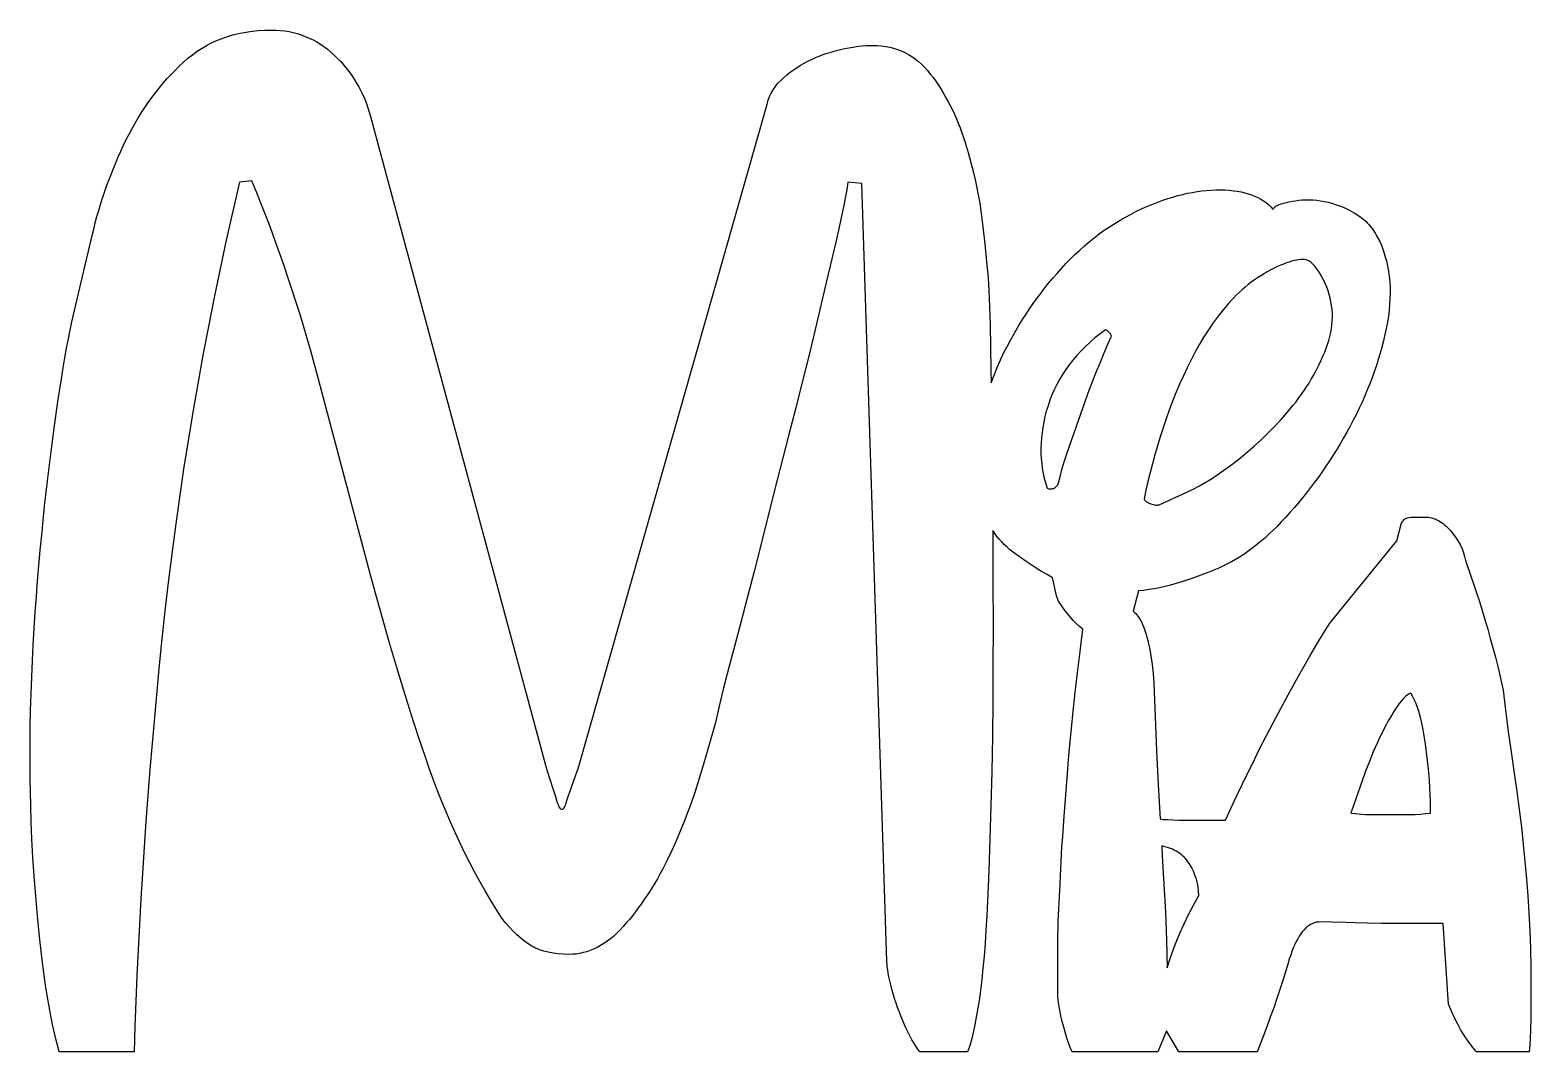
# Model space of a CAD drawing. Extents: x 8 to 151, y 6 to 103.
import ezdxf

# ---------------------------------------------------------------- set-up
doc = ezdxf.new("R2010")
doc.units = 0
doc.layers.add('CAMADA_1', color=18, linetype='CONTINUOUS')

msp = doc.modelspace()

# ---------------------------------------------------------------- linework, layer by layer
at = {"layer": 'CAMADA_1'}
for points in [[(96.96, 6.12), (92.42, 6.12), (92.23, 6.39), (92.04, 6.68), (91.86, 6.97), (91.68, 7.27), (91.51, 7.58), (91.35, 7.89), (91.19, 8.22), (91.04, 8.55), (90.84, 9), (90.66, 9.44), (90.49, 9.88), (90.32, 10.33), (90.17, 10.76), (90.03, 11.2), (89.9, 11.63), (89.78, 12.07), (89.67, 12.48), (89.57, 12.88), (89.49, 13.25), (89.43, 13.59), (89.38, 13.91), (89.34, 14.2), (89.32, 14.47), (89.31, 14.72), (86.92, 88.59), (85.6, 88.72), (85.52, 88.23), (85.43, 87.68), (85.18, 86.4), (84.87, 84.89), (84.47, 83.15), (83.54, 79.19), (82.48, 74.73), (81.9, 72.34), (81.29, 69.86), (80.64, 67.3), (79.96, 64.65), (78.6, 59.36), (77.31, 54.24), (76.68, 51.76), (76.07, 49.35), (75.46, 47.02), (74.86, 44.76), (74.29, 42.63), (73.79, 40.7), (73.36, 38.95), (73, 37.4), (72.7, 36.29), (72.32, 34.98), (71.87, 33.44), (71.34, 31.69), (71.05, 30.77), (70.74, 29.84), (70.4, 28.92), (70.05, 28), (69.67, 27.08), (69.28, 26.16), (68.86, 25.25), (68.42, 24.33), (68.2, 23.88), (67.97, 23.44), (67.73, 23), (67.49, 22.57), (67.25, 22.15), (67, 21.74), (66.74, 21.33), (66.48, 20.94), (66.22, 20.55), (65.95, 20.16), (65.68, 19.79), (65.4, 19.42), (65.12, 19.06), (64.83, 18.71), (64.54, 18.37), (64.25, 18.03), (63.95, 17.71), (63.64, 17.41), (63.34, 17.13), (63.03, 16.87), (62.72, 16.64), (62.4, 16.42), (62.08, 16.22), (61.76, 16.04), (61.43, 15.89), (61.11, 15.75), (60.78, 15.64), (60.44, 15.55), (60.1, 15.47), (59.76, 15.42), (59.42, 15.39), (59.07, 15.38), (58.55, 15.39), (58.06, 15.43), (57.58, 15.49), (57.13, 15.58), (56.71, 15.69), (56.5, 15.76), (56.3, 15.83), (56.11, 15.91), (55.92, 15.99), (55.74, 16.08), (55.56, 16.18), (55.21, 16.39), (54.86, 16.64), (54.51, 16.92), (54.15, 17.24), (53.79, 17.59), (53.43, 17.97), (53.07, 18.38), (52.71, 18.83), (52.17, 19.68), (51.64, 20.55), (51.12, 21.42), (50.61, 22.32), (50.12, 23.22), (49.64, 24.14), (49.17, 25.07), (48.71, 26.01), (48.27, 26.96), (47.83, 27.93), (47.41, 28.91), (47, 29.91), (46.6, 30.92), (46.22, 31.94), (45.84, 32.97), (45.48, 34.02), (44.77, 36.13), (44.08, 38.28), (43.4, 40.44), (42.73, 42.64), (42.07, 44.85), (41.43, 47.1), (40.79, 49.36), (40.17, 51.65), (35.2, 70.36), (34.88, 71.54), (34.55, 72.72), (34.21, 73.89), (33.87, 75.07), (33.51, 76.24), (33.14, 77.4), (32.77, 78.56), (32.38, 79.72), (31.99, 80.88), (31.58, 82.03), (31.17, 83.17), (30.75, 84.32), (30.32, 85.46), (29.88, 86.59), (29.43, 87.73), (28.97, 88.86), (27.77, 88.72), (27.14, 85.97), (26.53, 83.23), (25.94, 80.49), (25.37, 77.76), (24.83, 75.03), (24.31, 72.31), (23.82, 69.59), (23.35, 66.87), (22.9, 64.17), (22.47, 61.46), (22.07, 58.77), (21.69, 56.07), (21.34, 53.39), (21.01, 50.7), (20.7, 48.03), (20.41, 45.36), (20.16, 42.86), (19.92, 40.37), (19.7, 37.89), (19.48, 35.41), (19.28, 32.94), (19.08, 30.48), (18.9, 28.02), (18.73, 25.56), (18.57, 23.11), (18.42, 20.67), (18.28, 18.23), (18.16, 15.8), (18.04, 13.37), (17.94, 10.94), (17.85, 8.53), (17.77, 6.12), (10.66, 6.12), (10.54, 6.54), (10.42, 6.98), (10.2, 7.89), (10.02, 8.71), (9.85, 9.56), (9.69, 10.43), (9.54, 11.32), (9.39, 12.23), (9.26, 13.17), (9.13, 14.13), (9.01, 15.12), (8.79, 17.09), (8.59, 19.03), (8.42, 20.94), (8.28, 22.81), (8.16, 24.62), (8.06, 26.34), (7.99, 27.97), (7.95, 29.51), (7.9, 32.08), (7.88, 33.82), (7.89, 35.4), (7.9, 36.99), (7.94, 38.56), (7.98, 40.13), (8.04, 41.7), (8.1, 43.25), (8.18, 44.8), (8.28, 46.35), (8.38, 47.88), (8.49, 49.39), (8.6, 50.87), (8.73, 52.33), (8.85, 53.77), (8.99, 55.19), (9.13, 56.58), (9.27, 57.95), (9.57, 60.62), (9.89, 63.16), (10.2, 65.59), (10.53, 67.9), (10.86, 70.06), (11.03, 71.08), (11.2, 72.05), (11.36, 72.97), (11.53, 73.84), (11.69, 74.68), (11.86, 75.46), (12.74, 79.24), (13.78, 83.68), (13.93, 84.28), (14.08, 84.87), (14.24, 85.46), (14.41, 86.04), (14.58, 86.62), (14.77, 87.2), (14.96, 87.77), (15.16, 88.34), (15.36, 88.91), (15.58, 89.47), (15.8, 90.03), (16.03, 90.58), (16.27, 91.14), (16.52, 91.68), (16.77, 92.23), (17.03, 92.77), (17.3, 93.3), (17.58, 93.83), (17.87, 94.34), (18.17, 94.85), (18.47, 95.34), (18.79, 95.82), (19.12, 96.3), (19.45, 96.76), (19.8, 97.22), (20.15, 97.66), (20.51, 98.1), (20.89, 98.53), (21.27, 98.94), (21.66, 99.35), (22.06, 99.74), (22.47, 100.13), (22.89, 100.5), (23.32, 100.84), (23.77, 101.17), (24.23, 101.46), (24.71, 101.74), (25.2, 101.99), (25.7, 102.21), (26.22, 102.42), (26.74, 102.6), (27.29, 102.75), (27.84, 102.88), (28.41, 102.99), (28.99, 103.07), (29.59, 103.13), (30.2, 103.17), (30.82, 103.18), (31.25, 103.17), (31.67, 103.14), (32.08, 103.1), (32.49, 103.03), (32.89, 102.95), (33.28, 102.84), (33.66, 102.72), (34.04, 102.58), (34.41, 102.42), (34.77, 102.25), (35.13, 102.05), (35.47, 101.84), (35.81, 101.6), (36.15, 101.35), (36.47, 101.08), (36.79, 100.79), (37.1, 100.49), (37.4, 100.18), (37.68, 99.86), (37.95, 99.53), (38.21, 99.2), (38.46, 98.85), (38.69, 98.5), (38.91, 98.14), (39.12, 97.77), (39.32, 97.39), (39.5, 97.01), (39.68, 96.61), (39.84, 96.21), (39.98, 95.8), (40.12, 95.38), (40.24, 94.96), (56.95, 33.02), (57.6, 31.05), (57.81, 30.37), (57.95, 29.9), (58, 29.73), (58.05, 29.58), (58.1, 29.46), (58.16, 29.36), (58.22, 29.28), (58.28, 29.22), (58.35, 29.19), (58.41, 29.17), (58.48, 29.19), (58.54, 29.22), (58.6, 29.28), (58.66, 29.36), (58.72, 29.46), (58.77, 29.58), (58.82, 29.73), (58.87, 29.9), (59.02, 30.38), (59.26, 31.08), (59.58, 32.01), (60, 33.15), (77.91, 96.15), (78.02, 96.51), (78.16, 96.86), (78.32, 97.19), (78.5, 97.51), (78.71, 97.82), (78.95, 98.12), (79.21, 98.4), (79.5, 98.67), (79.8, 98.93), (80.11, 99.18), (80.43, 99.41), (80.76, 99.63), (81.09, 99.84), (81.44, 100.04), (81.79, 100.22), (82.15, 100.39), (82.52, 100.56), (82.88, 100.71), (83.25, 100.85), (83.63, 100.98), (84, 101.09), (84.38, 101.2), (84.75, 101.3), (85.13, 101.39), (85.51, 101.47), (85.88, 101.53), (86.25, 101.59), (86.61, 101.64), (86.96, 101.67), (87.31, 101.7), (87.65, 101.72), (87.99, 101.72), (88.4, 101.71), (88.8, 101.68), (89.19, 101.63), (89.57, 101.55), (89.94, 101.46), (90.3, 101.34), (90.66, 101.2), (91, 101.04), (91.34, 100.86), (91.66, 100.66), (91.98, 100.44), (92.29, 100.19), (92.59, 99.93), (92.87, 99.64), (93.15, 99.33), (93.42, 99), (93.69, 98.66), (93.94, 98.31), (94.19, 97.95), (94.43, 97.58), (94.66, 97.2), (94.88, 96.81), (95.1, 96.42), (95.31, 96.02), (95.52, 95.61), (95.71, 95.19), (95.9, 94.76), (96.08, 94.33), (96.26, 93.88), (96.43, 93.43), (96.59, 92.97), (96.74, 92.5), (97.03, 91.56), (97.29, 90.6), (97.53, 89.64), (97.75, 88.67), (97.95, 87.7), (98.12, 86.72), (98.27, 85.74), (98.4, 84.74), (98.61, 82.86), (98.78, 81.16), (98.91, 79.67), (98.99, 78.38), (99.06, 76.91), (99.11, 75.16), (99.16, 73.13), (99.19, 70.82), (99.21, 69.68), (99.48, 70.41), (99.79, 71.14), (100.11, 71.87), (100.46, 72.6), (100.73, 73.13), (101, 73.65), (101.29, 74.17), (101.58, 74.68), (101.88, 75.19), (102.2, 75.7), (102.52, 76.2), (102.86, 76.7), (103.2, 77.19), (103.55, 77.68), (103.92, 78.17), (104.29, 78.65), (104.67, 79.13), (105.07, 79.6), (105.47, 80.07), (105.88, 80.53), (106.3, 80.99), (106.73, 81.43), (107.17, 81.86), (107.62, 82.28), (108.07, 82.68), (108.53, 83.07), (109, 83.45), (109.47, 83.81), (109.96, 84.16), (110.45, 84.49), (110.95, 84.81), (111.46, 85.12), (111.97, 85.42), (112.5, 85.7), (113.03, 85.97), (113.57, 86.22), (114.06, 86.44), (114.56, 86.64), (115.04, 86.83), (115.53, 87.01), (116, 87.17), (116.48, 87.32), (116.95, 87.45), (117.42, 87.57), (117.88, 87.67), (118.34, 87.76), (118.79, 87.84), (119.24, 87.9), (119.68, 87.95), (120.12, 87.98), (120.56, 87.99), (120.99, 88), (121.42, 87.99), (121.82, 87.96), (122.22, 87.92), (122.59, 87.87), (122.96, 87.8), (123.31, 87.72), (123.64, 87.63), (123.96, 87.53), (124.26, 87.41), (124.55, 87.27), (124.82, 87.12), (125.08, 86.96), (125.33, 86.79), (125.56, 86.6), (125.77, 86.4), (125.97, 86.18), (126.03, 86.21), (126.07, 86.25), (126.1, 86.28), (126.13, 86.33), (126.15, 86.37), (126.21, 86.42), (126.29, 86.47), (126.4, 86.52), (126.59, 86.6), (126.8, 86.68), (127.03, 86.75), (127.27, 86.81), (127.53, 86.87), (127.82, 86.92), (128.12, 86.97), (128.44, 87.01), (128.77, 87.05), (129.1, 87.06), (129.44, 87.06), (129.79, 87.05), (130.14, 87.01), (130.49, 86.97), (130.85, 86.9), (131.22, 86.82), (131.58, 86.73), (131.94, 86.62), (132.3, 86.49), (132.65, 86.35), (133, 86.19), (133.35, 86.02), (133.69, 85.83), (134.02, 85.62), (134.19, 85.51), (134.35, 85.4), (134.5, 85.27), (134.65, 85.15), (134.8, 85.01), (134.94, 84.87), (135.08, 84.72), (135.22, 84.56), (135.47, 84.23), (135.71, 83.88), (135.93, 83.49), (136.13, 83.08), (136.32, 82.64), (136.48, 82.19), (136.63, 81.73), (136.76, 81.26), (136.87, 80.77), (136.96, 80.28), (137.03, 79.78), (137.08, 79.27), (137.11, 78.75), (137.12, 78.22), (137.1, 77.68), (137.07, 77.13), (137.02, 76.58), (136.95, 76.01), (136.86, 75.43), (136.75, 74.84), (136.62, 74.25), (136.48, 73.66), (136.33, 73.07), (136.17, 72.48), (135.99, 71.9), (135.81, 71.31), (135.61, 70.73), (135.4, 70.15), (135.18, 69.57), (134.95, 68.99), (134.71, 68.42), (134.46, 67.84), (134.19, 67.27), (133.91, 66.7), (133.62, 66.13), (133.32, 65.56), (133.01, 64.99), (132.7, 64.44), (132.37, 63.89), (132.05, 63.34), (131.71, 62.8), (131.37, 62.27), (131.02, 61.75), (130.66, 61.23), (130.3, 60.72), (129.94, 60.22), (129.56, 59.72), (129.18, 59.23), (128.79, 58.75), (128.4, 58.27), (128, 57.8), (127.59, 57.34), (127.18, 56.89), (126.78, 56.46), (126.37, 56.04), (125.97, 55.64), (125.57, 55.26), (125.17, 54.9), (124.77, 54.56), (124.38, 54.24), (123.99, 53.93), (123.6, 53.64), (123.21, 53.37), (122.82, 53.12), (122.44, 52.88), (122.05, 52.67), (121.67, 52.47), (121.3, 52.29), (120.84, 52.08), (120.37, 51.88), (119.89, 51.69), (119.4, 51.49), (118.89, 51.31), (118.38, 51.12), (117.32, 50.77), (116.79, 50.6), (116.25, 50.45), (115.73, 50.32), (115.21, 50.21), (114.7, 50.11), (114.19, 50.03), (113.69, 49.96), (113.2, 49.91), (112.71, 47.97), (112.83, 47.86), (112.95, 47.75), (113.05, 47.63), (113.15, 47.51), (113.25, 47.38), (113.33, 47.24), (113.41, 47.11), (113.48, 46.96), (113.6, 46.71), (113.71, 46.44), (113.81, 46.15), (113.91, 45.85), (114, 45.54), (114.09, 45.21), (114.17, 44.87), (114.25, 44.51), (114.32, 44.14), (114.38, 43.75), (114.5, 42.93), (114.6, 42.06), (114.68, 41.13), (114.79, 37.94), (114.93, 34.73), (115.08, 31.51), (115.26, 28.27), (115.41, 28.24), (115.58, 28.21), (115.98, 28.18), (116.49, 28.15), (117.08, 28.14), (121.46, 28.14), (122.35, 30.05), (123.45, 32.32), (124.06, 33.56), (124.69, 34.83), (125.35, 36.11), (126.03, 37.43), (126.73, 38.74), (127.43, 40.03), (128.12, 41.3), (128.82, 42.53), (129.5, 43.72), (130.16, 44.84), (130.8, 45.88), (131.4, 46.84), (137.77, 54.67), (138.17, 56.26), (138.24, 56.39), (138.31, 56.5), (138.38, 56.59), (138.45, 56.68), (138.53, 56.74), (138.6, 56.8), (138.68, 56.83), (138.77, 56.86), (138.94, 56.89), (139.15, 56.91), (139.37, 56.92), (139.63, 56.92), (140.42, 56.92), (140.59, 56.92), (140.75, 56.9), (140.91, 56.88), (141.07, 56.84), (141.23, 56.8), (141.39, 56.74), (141.55, 56.67), (141.7, 56.59), (141.85, 56.5), (142, 56.41), (142.15, 56.3), (142.3, 56.18), (142.45, 56.05), (142.59, 55.91), (142.73, 55.76), (142.88, 55.6), (143.14, 55.26), (143.39, 54.93), (143.6, 54.58), (143.79, 54.24), (143.95, 53.89), (144.08, 53.53), (144.19, 53.18), (144.27, 52.81), (145.06, 50.49), (145.33, 49.71), (145.6, 48.9), (145.86, 48.06), (146.13, 47.18), (146.39, 46.28), (146.64, 45.39), (146.88, 44.49), (147.12, 43.6), (147.34, 42.73), (147.54, 41.92), (147.7, 41.17), (147.85, 40.48), (148.12, 38.34), (148.38, 36.32), (148.65, 34.4), (148.91, 32.59), (149.16, 30.85), (149.39, 29.14), (149.59, 27.46), (149.77, 25.82), (149.93, 24.2), (150.07, 22.57), (150.2, 20.95), (150.3, 19.33), (150.39, 17.66), (150.45, 15.93), (150.49, 14.12), (150.5, 12.23), (150.5, 10.63), (150.49, 9.3), (150.47, 8.21), (150.44, 7.39), (150.39, 6.74), (150.33, 6.12), (145.33, 6.12), (145.26, 6.2), (144.89, 6.66), (144.53, 7.14), (144.19, 7.66), (143.85, 8.2), (143.54, 8.77), (143.24, 9.37), (142.95, 9.99), (142.68, 10.64), (142.15, 18.33), (137.9, 18.33), (136.3, 18.33), (134.94, 18.35), (133.81, 18.37), (132.93, 18.4), (131.59, 18.45), (130.61, 18.46), (130.31, 18.45), (130.08, 18.43), (129.99, 18.41), (129.91, 18.39), (129.85, 18.36), (129.81, 18.33), (129.63, 18.25), (129.46, 18.16), (129.28, 18.04), (129.12, 17.9), (128.95, 17.73), (128.79, 17.55), (128.64, 17.35), (128.49, 17.12), (128.34, 16.87), (128.2, 16.61), (128.06, 16.32), (127.92, 16.01), (127.79, 15.67), (127.67, 15.32), (127.54, 14.95), (127.43, 14.55), (127.19, 13.73), (126.93, 12.9), (126.65, 12.05), (126.36, 11.19), (126.06, 10.31), (125.73, 9.42), (125.39, 8.51), (125.04, 7.59), (124.48, 6.12), (117.04, 6.12), (115.88, 8.13), (115.03, 6.12), (106.9, 6.12), (106.72, 6.55), (106.55, 6.99), (106.4, 7.44), (106.26, 7.9), (106.1, 8.46), (105.96, 9.01), (105.83, 9.56), (105.72, 10.09), (105.64, 10.59), (105.58, 11.02), (105.54, 11.39), (105.53, 11.68), (105.53, 15.73), (105.53, 16.48), (105.54, 17.2), (105.56, 17.9), (105.59, 18.58), (105.72, 21.43), (105.92, 25.61), (106.01, 26.59), (106.12, 28.08), (106.45, 32.57), (106.56, 33.87), (106.68, 35.29), (106.83, 36.83), (107, 38.48), (107.2, 40.25), (107.42, 42.14), (107.67, 44.15), (107.93, 46.27), (107.61, 46.53), (107.3, 46.81), (107, 47.11), (106.71, 47.43), (106.42, 47.78), (106.15, 48.14), (105.88, 48.53), (105.62, 48.94), (105.52, 49.19), (105.43, 49.45), (105.35, 49.73), (105.28, 50.02), (105.16, 50.6), (105.05, 51.16), (104.52, 51.46), (104, 51.76), (103.5, 52.07), (103.02, 52.38), (102.55, 52.69), (102.09, 53.01), (101.65, 53.32), (101.22, 53.64), (100.96, 53.85), (100.7, 54.08), (100.45, 54.31), (100.21, 54.56), (99.98, 54.81), (99.76, 55.08), (99.56, 55.35), (99.36, 55.64), (99.38, 51.07), (99.39, 46.35), (99.38, 42.89), (99.36, 39.47), (99.32, 36.09), (99.26, 32.76), (99.18, 29.5), (99.09, 26.36), (98.99, 23.33), (98.86, 20.42), (98.79, 19.03), (98.71, 17.69), (98.63, 16.42), (98.53, 15.22), (98.43, 14.07), (98.31, 12.99), (98.19, 11.96), (98.07, 11), (97.73, 9.08), (97.63, 8.52), (97.5, 7.95), (97.36, 7.39), (97.2, 6.83), (97.09, 6.46)], [(113.75, 58.61), (113.78, 58.55), (113.83, 58.5), (113.89, 58.44), (113.96, 58.38), (114.05, 58.33), (114.15, 58.28), (114.39, 58.18), (114.63, 58.1), (114.74, 58.07), (114.84, 58.06), (114.93, 58.05), (115.02, 58.05), (115.09, 58.07), (115.16, 58.09), (117.81, 59.3), (118.39, 59.58), (118.99, 59.89), (119.6, 60.24), (120.23, 60.63), (120.87, 61.06), (121.53, 61.52), (122.2, 62.02), (122.89, 62.55), (123.57, 63.12), (124.24, 63.7), (124.9, 64.29), (125.53, 64.91), (126.15, 65.54), (126.75, 66.19), (127.34, 66.85), (127.9, 67.54), (128.18, 67.88), (128.44, 68.23), (128.7, 68.58), (128.95, 68.94), (129.18, 69.29), (129.41, 69.65), (129.63, 70.01), (129.84, 70.37), (130.04, 70.73), (130.23, 71.09), (130.41, 71.46), (130.58, 71.83), (130.74, 72.2), (130.9, 72.57), (131.04, 72.95), (131.17, 73.32), (131.29, 73.7), (131.39, 74.07), (131.48, 74.45), (131.54, 74.82), (131.59, 75.19), (131.62, 75.55), (131.63, 75.92), (131.63, 76.28), (131.6, 76.64), (131.56, 77), (131.5, 77.36), (131.43, 77.71), (131.33, 78.07), (131.22, 78.42), (131.09, 78.77), (130.94, 79.12), (130.78, 79.44), (130.63, 79.74), (130.46, 80.02), (130.3, 80.28), (130.13, 80.52), (129.95, 80.75), (129.77, 80.95), (129.59, 81.13), (129.49, 81.2), (129.37, 81.27), (129.25, 81.32), (129.11, 81.35), (128.96, 81.38), (128.79, 81.39), (128.61, 81.38), (128.42, 81.36), (128.22, 81.33), (128, 81.28), (127.77, 81.22), (127.53, 81.14), (127.27, 81.06), (127, 80.95), (126.72, 80.84), (126.42, 80.71), (126.1, 80.55), (125.77, 80.39), (125.45, 80.21), (125.14, 80.03), (124.83, 79.84), (124.52, 79.65), (124.22, 79.44), (123.93, 79.22), (123.64, 79), (123.36, 78.77), (123.08, 78.53), (122.8, 78.28), (122.53, 78.02), (122.27, 77.75), (122.01, 77.48), (121.76, 77.2), (121.26, 76.61), (120.78, 76), (120.31, 75.37), (119.86, 74.71), (119.43, 74.04), (119.01, 73.33), (118.6, 72.61), (118.21, 71.87), (117.83, 71.1), (117.47, 70.33), (117.11, 69.54), (116.77, 68.73), (116.45, 67.92), (116.13, 67.09), (115.83, 66.26), (115.54, 65.4), (115.26, 64.55), (115, 63.69), (114.76, 62.84), (114.53, 61.99), (114.31, 61.14), (114.11, 60.3), (113.92, 59.46)], [(104.53, 59.66), (104.7, 59.61), (104.85, 59.59), (104.93, 59.59), (105, 59.6), (105.06, 59.62), (105.12, 59.64), (105.21, 59.68), (105.29, 59.73), (105.36, 59.79), (105.43, 59.85), (105.49, 59.92), (105.54, 59.99), (105.58, 60.07), (105.62, 60.16), (105.75, 60.75), (105.93, 61.43), (106.16, 62.18), (106.43, 63.01), (107.72, 66.73), (108.08, 67.72), (108.44, 68.71), (108.82, 69.7), (109.2, 70.68), (109.59, 71.63), (109.95, 72.51), (110.3, 73.34), (110.63, 74.1), (110.58, 74.22), (110.54, 74.31), (110.49, 74.39), (110.43, 74.46), (110.37, 74.52), (110.3, 74.58), (110.23, 74.63), (110.15, 74.68), (110.06, 74.71), (109.56, 74.33), (109.07, 73.93), (108.61, 73.53), (108.17, 73.12), (107.75, 72.7), (107.35, 72.27), (106.98, 71.83), (106.63, 71.38), (106.3, 70.93), (105.99, 70.46), (105.7, 69.99), (105.44, 69.51), (105.2, 69.02), (104.98, 68.52), (104.78, 68.01), (104.61, 67.49), (104.45, 66.97), (104.32, 66.46), (104.21, 65.95), (104.11, 65.44), (104.04, 64.94), (103.98, 64.44), (103.95, 63.94), (103.93, 63.45), (103.94, 62.97), (103.96, 62.48), (104.01, 62), (104.07, 61.53), (104.16, 61.05), (104.26, 60.59), (104.39, 60.12)], [(133.39, 28.81), (133.86, 28.75), (134.32, 28.71), (134.79, 28.68), (135.25, 28.68), (138.96, 28.68), (139.49, 28.68), (139.99, 28.71), (140.48, 28.75), (140.95, 28.81), (140.94, 29.87), (140.89, 31.2), (140.85, 31.94), (140.79, 32.7), (140.71, 33.5), (140.62, 34.31), (140.51, 35.13), (140.39, 35.94), (140.25, 36.72), (140.09, 37.49), (140, 37.87), (139.9, 38.24), (139.8, 38.59), (139.68, 38.94), (139.55, 39.27), (139.41, 39.6), (139.26, 39.91), (139.1, 40.21), (138.93, 40.13), (138.75, 40.01), (138.57, 39.87), (138.38, 39.68), (138.19, 39.47), (137.99, 39.22), (137.78, 38.94), (137.57, 38.62), (137.36, 38.28), (137.14, 37.93), (136.93, 37.56), (136.73, 37.18), (136.52, 36.78), (136.32, 36.37), (136.11, 35.95), (135.91, 35.51), (135.52, 34.61), (135.15, 33.7), (134.79, 32.78), (134.45, 31.86), (133.86, 30.17)], [(115.94, 14.12), (116.18, 14.91), (116.47, 15.72), (116.79, 16.55), (117.14, 17.4), (117.54, 18.27), (117.97, 19.16), (118.43, 20.06), (118.94, 20.98), (118.92, 21.38), (118.88, 21.77), (118.81, 22.16), (118.71, 22.54), (118.57, 22.92), (118.42, 23.3), (118.23, 23.67), (118.01, 24.03), (117.9, 24.19), (117.79, 24.34), (117.67, 24.49), (117.54, 24.62), (117.4, 24.75), (117.26, 24.87), (117.11, 24.99), (116.95, 25.09), (116.78, 25.19), (116.61, 25.29), (116.43, 25.37), (116.24, 25.45), (116.05, 25.52), (115.84, 25.58), (115.63, 25.64), (115.42, 25.68), (115.47, 24.75), (115.63, 22.06), (115.76, 19.4), (115.86, 16.75)]]:
    msp.add_lwpolyline(points, close=True, dxfattribs=at)

doc.saveas('drawing.dxf')
